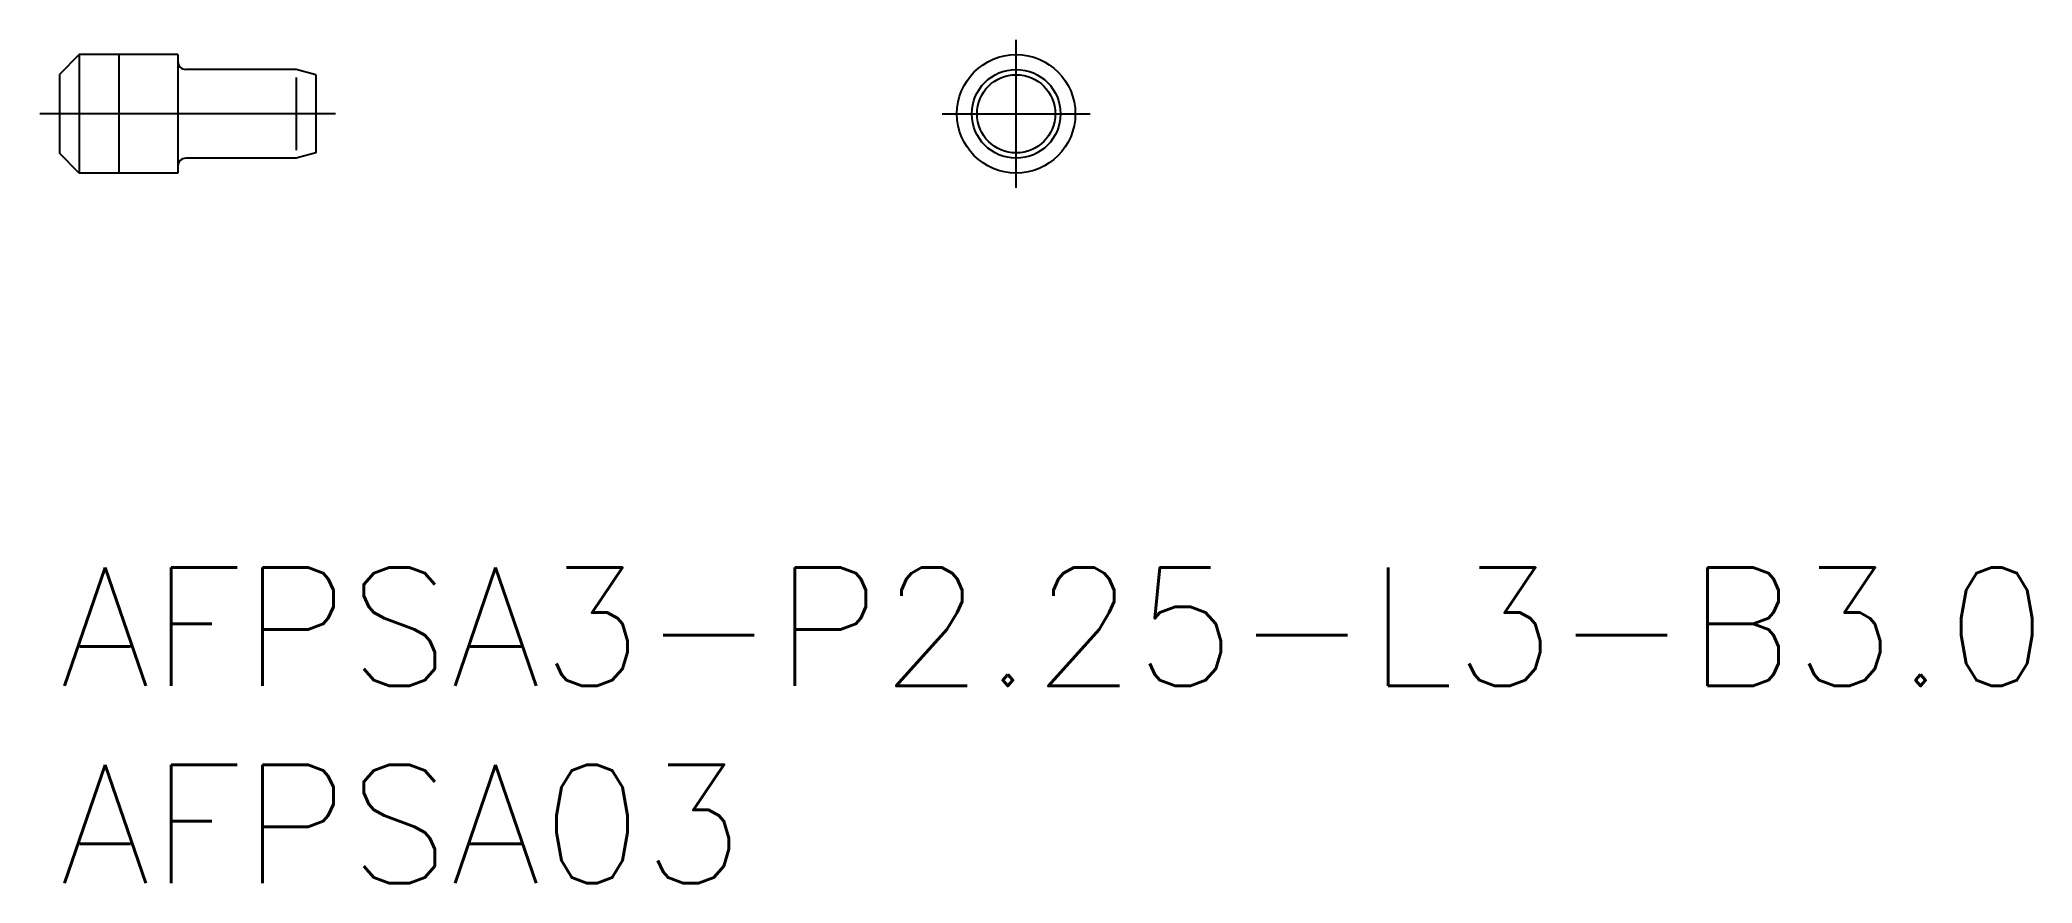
# Model space of a CAD drawing. Extents: x -0.5 to 50, y -8 to 13.4.
import ezdxf

# ---------------------------------------------------------------- set-up
doc = ezdxf.new("R2010")
doc.units = 0
doc.header["$LTSCALE"] = 0.5
doc.linetypes.add('CENTER', pattern=[50.8, 31.75, -6.35, 6.35, -6.35])
for name, color, linetype in [('MSM_CENTER', 1, 'CENTER'), ('MSM_CONTINUOUS', 7, 'CONTINUOUS'), ('MSM_NARROW', 5, 'CONTINUOUS'), ('MSM_PART_NUMBER', 7, 'CONTINUOUS')]:
    doc.layers.add(name, color=color, linetype=linetype)
doc.styles.get("Standard").update_dxf_attribs({"font": 'txt.shx', "height": 1, "bigfont": 'bigfont.shx'})

# ---------------------------------------------------------------- blocks, each defined once
blk = doc.blocks.new('*U4')
at = {"layer": 'MSM_PART_NUMBER'}
blk.add_text('AFPSA3-P2.25-L3-B3.0', height=3, dxfattribs=at).set_placement((0, -3))
blk = doc.blocks.new('*U5')
at = {"layer": 'MSM_PART_NUMBER'}
blk.add_text('AFPSA03', height=3, dxfattribs=at).set_placement((0, -8))

msp = doc.modelspace()

# ---------------------------------------------------------------- linework, layer by layer
at = {"layer": 'MSM_CENTER'}
for p, q in [((24.254, 9.625), (24.254, 13.375)), ((7, 11.5), (-0.5, 11.5)), ((22.379, 11.5), (26.129, 11.5))]:
    msp.add_line(p, q, dxfattribs=at)
at = {"layer": 'MSM_CONTINUOUS'}
for p, q in [((0.5, 13), (0, 12.5)), ((3, 13), (0.5, 13)), ((0.5, 13), (0.5, 10)), ((3, 13), (3, 10)), ((0, 12.5), (0, 10.5)), ((6, 12.625), (3.2, 12.625)), ((6.5, 12.491), (6, 12.625)), ((6.5, 12.491), (6.5, 10.509)), ((0.5, 10), (0, 10.5)), ((6, 10.375), (3.2, 10.375)), ((6.5, 10.509), (6, 10.375)), ((3, 10), (0.5, 10))]:
    msp.add_line(p, q, dxfattribs=at)
for radius in [1.5, 1.125, 0.991]:
    msp.add_circle((24.254, 11.5), radius, dxfattribs=at)
for centre, start, end in [((3.2, 12.825), 180, 270), ((3.2, 10.175), 90, 180)]:
    msp.add_arc(centre, 0.2, start, end, dxfattribs=at)
at = {"layer": 'MSM_NARROW'}
for p, q in [((1.5, 13), (1.5, 10)), ((6, 12.425), (6, 10.575))]:
    msp.add_line(p, q, dxfattribs=at)

# ---------------------------------------------------------------- block references
at = {"layer": 'MSM_CONTINUOUS'}
for name in ['*U4', '*U5']:
    msp.add_blockref(name, (0, 0), dxfattribs=at)

doc.saveas('drawing.dxf')
